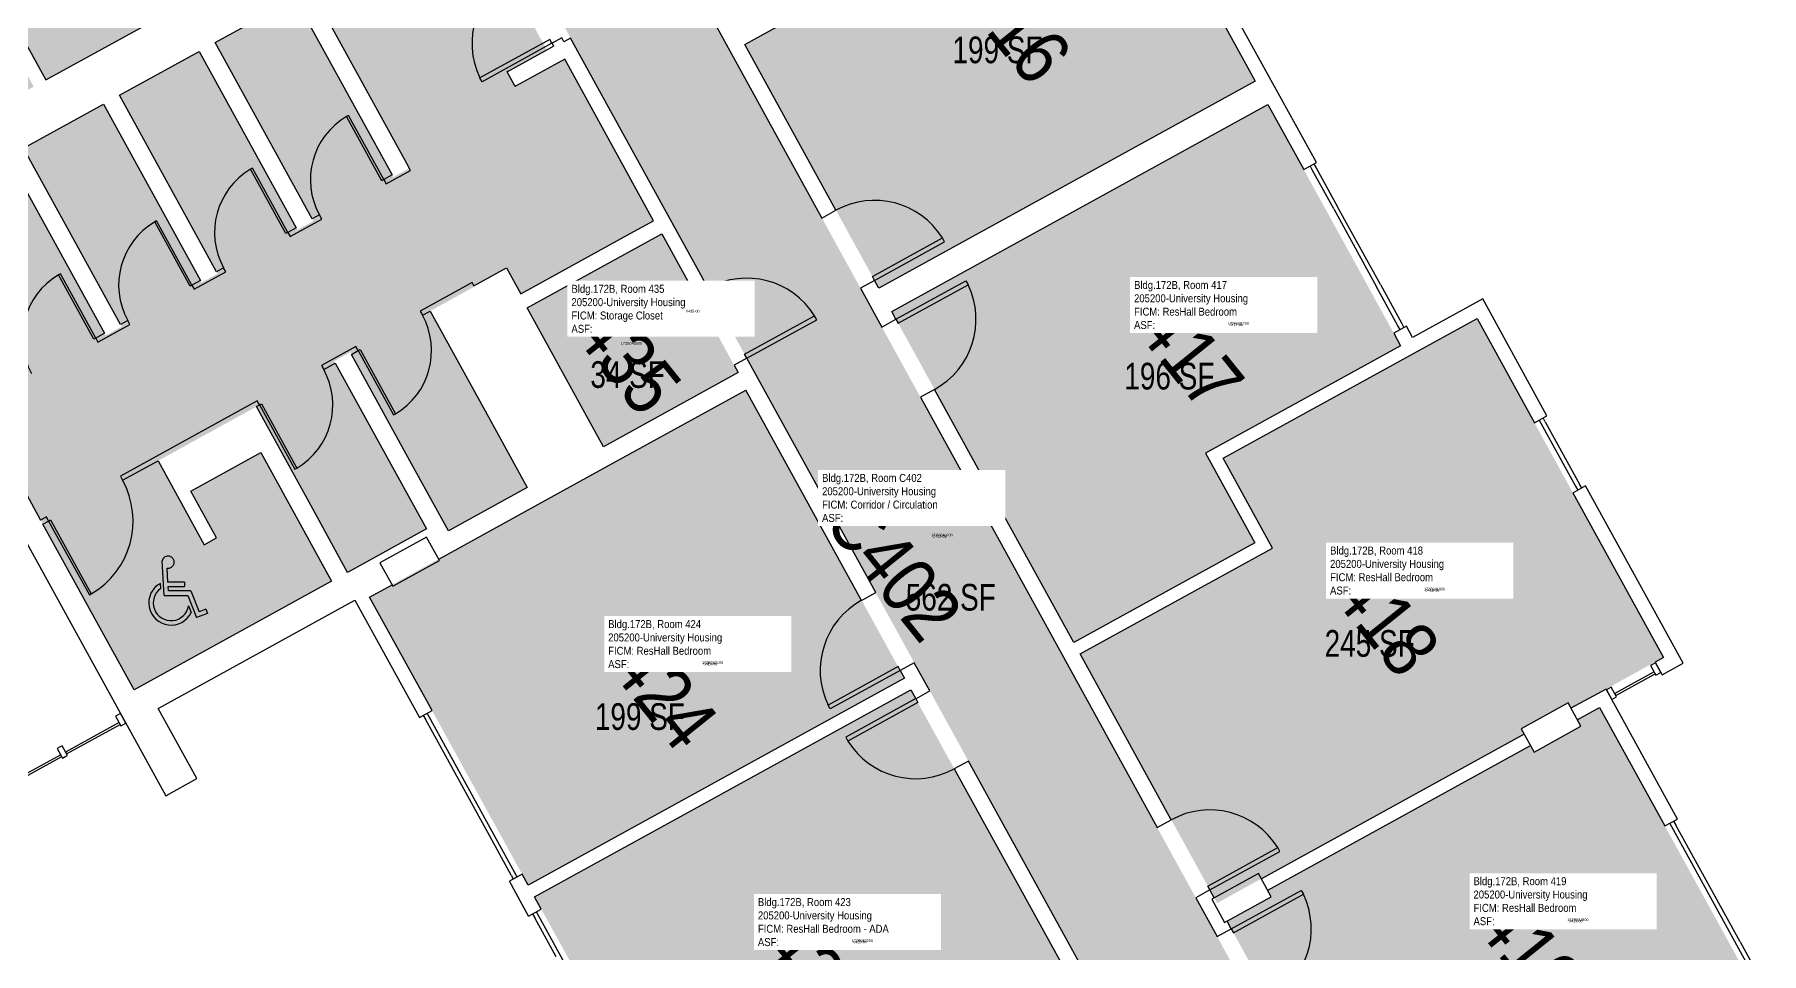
# Model space of a CAD drawing. Header units: inches. Extents: x 69233640 to 69235957, y 27660565 to 27663170.
# Drawn here: x 69235014 to 69235791, y 27661109 to 27661523 of the extents above; entities that cross this region are included whole.
import ezdxf
from ezdxf.enums import TextEntityAlignment as Align

# ---------------------------------------------------------------- set-up
doc = ezdxf.new("R2010")
doc.units = ezdxf.units.IN
doc.header["$LTSCALE"] = 100
doc.header["$MEASUREMENT"] = 0
doc.layers.get('0').update_dxf_attribs({"linetype": 'CONTINUOUS'})
for name, color, linetype in [('A-COLS', 5, 'CONTINUOUS'), ('A-DOOR', 2, 'CONTINUOUS'), ('A-GLAZ', 1, 'CONTINUOUS'), ('A-IDEN-ICON', 4, 'CONTINUOUS'), ('A-IDEN-RNUM', 7, 'CONTINUOUS'), ('A-IDEN-SNUM', 4, 'CONTINUOUS'), ('A-IDEN-VNUM', 4, 'CONTINUOUS'), ('A-WALL', 5, 'CONTINUOUS'), ('AREA-TEXT', 3, 'CONTINUOUS'), ('Rooms-Category-Color', 7, 'CONTINUOUS'), ('Rooms-College-Color', 7, 'CONTINUOUS'), ('Rooms-Department-Color', 7, 'CONTINUOUS'), ('Rooms-Division-Color', 7, 'CONTINUOUS'), ('Rooms-Information', 7, 'CONTINUOUS')]:
    doc.layers.add(name, color=color, linetype=linetype)
doc.styles.add('CP_AREA', font='arial.ttf', dxfattribs={"height": 15})
doc.styles.add('CP_ROOMSNUMBER', font='arial.ttf', dxfattribs={"height": 1})
doc.styles.add('CP_ROOMVNUMBER', font='arial.ttf', dxfattribs={"width": 0.85, "height": 0.075})

# ---------------------------------------------------------------- blocks, each defined once
blk = doc.blocks.new('08_Single-Flush - 08 Door_Single-Flush  3_-0_ x 7_-0_-3899613-LEVEL 4')
at = {"layer": 'A-DOOR'}
for p, q in [((16, 3.62), (16, 39.57)), ((18, 39.57), (16, 39.57)), ((18, 3.62), (18, 39.57)), ((18, 3.62), (16, 3.62))]:
    blk.add_line(p, q, dxfattribs=at)
at = {"layer": 'A-DOOR', "lineweight": 25}
blk.add_arc((18, 3.62), 36, 93.18474, 180, dxfattribs=at)
blk = doc.blocks.new('08_Single-Flush - 08 Door_Single-Flush  3_-0_ x 7_-0_-3899614-LEVEL 4')
at = {"layer": 'A-DOOR'}
for p, q in [((16, -3.62), (16, -39.57)), ((18, -3.62), (16, -3.62)), ((18, -3.62), (18, -39.57)), ((18, -39.57), (16, -39.57))]:
    blk.add_line(p, q, dxfattribs=at)
at = {"layer": 'A-DOOR', "lineweight": 25}
blk.add_arc((18, -3.62), 36, 180, 266.81526, dxfattribs=at)
blk = doc.blocks.new('08_Single-Flush - 08 Door_Single-Flush  3_-0_ x 7_-0_ - 45 MIN-2053442-LEVEL 4')
at = {"layer": 'A-DOOR'}
for p, q in [((16, 3.25), (16, 39.19)), ((18, 39.19), (16, 39.19)), ((18, 3.25), (18, 39.19)), ((18, 3.25), (16, 3.25))]:
    blk.add_line(p, q, dxfattribs=at)
at = {"layer": 'A-DOOR', "lineweight": 25}
blk.add_arc((18, 3.25), 36, 93.18474, 180, dxfattribs=at)
blk = doc.blocks.new('Panel Door2 - Panel Door_2_-9_ x 7_-8_-3133977-LEVEL 4')
at = {"layer": 'A-DOOR'}
for p, q in [((15.5, 1.06), (15.5, 34.05)), ((16.5, 34.05), (15.5, 34.05)), ((16.5, 1.06), (16.5, 34.05)), ((16.5, 1.06), (15.5, 1.06))]:
    blk.add_line(p, q, dxfattribs=at)
at = {"layer": 'A-DOOR', "lineweight": 25}
blk.add_arc((16.5, 1.06), 33, 91.7365, 180, dxfattribs=at)
blk = doc.blocks.new('Panel Door2 - Panel Door_3_-2_ x 7_-8_-3133940-LEVEL 4')
at = {"layer": 'A-DOOR'}
for p, q in [((18, 1.06), (18, 39.05)), ((19, 39.05), (18, 39.05)), ((19, 1.06), (19, 39.05)), ((19, 1.06), (18, 1.06))]:
    blk.add_line(p, q, dxfattribs=at)
at = {"layer": 'A-DOOR', "lineweight": 25}
blk.add_arc((19, 1.06), 38, 91.50796, 180, dxfattribs=at)
blk = doc.blocks.new('08_Single-Flush - 08 Door_Single-Flush  3_-0_ x 7_-0_-2482383-LEVEL 4')
at = {"layer": 'A-DOOR'}
for p, q in [((16, -2.5), (16, -38.44)), ((18, -2.5), (16, -2.5)), ((18, -2.5), (18, -38.44)), ((18, -38.44), (16, -38.44))]:
    blk.add_line(p, q, dxfattribs=at)
at = {"layer": 'A-DOOR', "lineweight": 25}
blk.add_arc((18, -2.5), 36, 180, 266.81526, dxfattribs=at)
blk = doc.blocks.new('CPHC')
for p, q in [((5.49, 8), (5.01, 15.77)), ((6.31, 11), (6.12, 14.1)), ((4.7, 9.57), (4.63, 10.7)), ((5.49, 8), (10.79, 8)), ((10, 11), (6.31, 11)), ((6.37, 10), (10, 10)), ((6.43, 9), (6.37, 10)), ((11.48, 9), (6.43, 9)), ((10, 11), (10, 10)), ((10.79, 8), (12.74, 2.99)), ((11.48, 9), (13.31, 4.28)), ((10.95, 5.66), (11.53, 4.17)), ((15.18, 3.93), (12.74, 2.99)), ((14.82, 4.87), (13.31, 4.28)), ((14.82, 4.87), (15.18, 3.93))]:
    blk.add_line(p, q)
for centre, radius, start, end in [((6.35, 15.46), 1.38, 260.2584, 166.6451), ((7, 6.3), 5, 118.3454, 334.8586), ((7, 6.3), 4, 125.1719, 350.8537)]:
    blk.add_arc(centre, radius, start, end)

msp = doc.modelspace()

# ---------------------------------------------------------------- hatches: boundary and pattern name
at = {"layer": 'Rooms-Category-Color', "true_color": 0xadadad}
for points in [[(69235030.51, 27661929.76), (69235084.02, 27661956.92), (69235734.08, 27660775.49), (69235681.49, 27660746.55)], [(69235049.44, 27661622.98), (69235083.99, 27661642), (69235086.77, 27661636.96), (69235065.19, 27661625.09), (69235111.56, 27661540.81), (69235113.85, 27661536.65), (69235135.42, 27661548.53), (69235182.61, 27661462.77), (69235175.38, 27661458.79), (69235148.56, 27661507.53), (69235131.21, 27661539.07), (69235111.37, 27661528.15), (69235110.35, 27661527.59), (69235095.29, 27661519.31), (69235112.64, 27661487.77), (69235139.46, 27661439.03), (69235132.23, 27661435.05), (69235105.41, 27661483.79), (69235088.06, 27661515.33), (69235052.14, 27661495.56), (69235069.49, 27661464.02), (69235096.31, 27661415.29), (69235089.08, 27661411.31), (69235062.26, 27661460.05), (69235044.91, 27661491.59), (69235008.99, 27661471.82), (69235026.34, 27661440.28), (69235053.16, 27661391.54), (69235045.93, 27661387.57), (69235019.12, 27661436.3), (69235001.76, 27661467.85), (69234965.84, 27661448.08), (69234983.2, 27661416.54), (69235009.5, 27661368.73), (69234987.89, 27661356.84), (69235017.21, 27661303.57), (69235017.21, 27661303.57), (69235058.75, 27661228.07), (69235115.2, 27661259.14), (69235147.61, 27661276.97), (69235115.8, 27661334.8), (69235084.25, 27661317.44), (69235095.82, 27661296.41), (69235090.35, 27661293.4), (69235069.57, 27661331.17), (69235113.81, 27661355.51), (69235137.49, 27661312.49), (69235137.49, 27661312.49), (69235154.84, 27661280.95), (69235190.32, 27661300.47), (69235172.97, 27661332.01), (69235148.79, 27661375.96), (69235156.01, 27661379.94), (69235181.89, 27661332.91), (69235182.86, 27661331.15), (69235182.86, 27661331.15), (69235200.21, 27661299.61), (69235235.69, 27661319.13), (69235218.34, 27661350.67), (69235217.37, 27661352.43), (69235217.38, 27661352.43), (69235192.01, 27661398.53), (69235211.94, 27661409.5), (69235211.7, 27661409.94), (69235226.32, 27661417.98), (69235232.77, 27661406.27), (69235292.52, 27661439.15), (69235252.52, 27661511.87), (69235230.2, 27661499.59), (69235226.58, 27661506.16), (69235244.47, 27661516), (69235211.2, 27661576.46), (69235210.77, 27661576.22), (69235207.39, 27661582.36), (69235189.94, 27661572.76), (69235186.93, 27661578.23), (69235208.59, 27661590.15), (69235159.73, 27661678.96), (69235138.11, 27661667.06), (69235135.1, 27661672.54), (69235157.1, 27661684.65), (69235129.32, 27661735.13), (69235107.49, 27661723.12), (69235104.72, 27661728.16), (69235104.5, 27661728.04), (69235104.48, 27661728.59), (69235125.92, 27661740.39), (69235081.69, 27661820.78), (69235060.03, 27661808.86), (69235057.2, 27661813.87), (69235057.26, 27661813.9), (69235079.96, 27661826.39), (69235030.58, 27661916.13), (69234955.74, 27661874.95), (69235007.89, 27661780.18), (69234986.37, 27661768.34), (69235029.58, 27661689.81), (69235051.15, 27661701.68), (69235054.17, 27661696.21), (69235019.64, 27661677.21), (69235018.37, 27661679.51), (69234975.89, 27661756.72), (69234944.35, 27661739.36), (69234988.61, 27661658.92), (69234983.13, 27661655.91), (69234938.87, 27661736.35), (69234901.64, 27661715.86), (69234945.9, 27661635.42), (69234940.42, 27661632.41), (69234896.16, 27661712.85), (69234858.92, 27661692.36), (69234903.19, 27661611.92), (69234897.71, 27661608.91), (69234853.45, 27661689.35), (69234816.21, 27661668.86), (69234860.47, 27661588.42), (69234860.47, 27661588.42), (69234889.28, 27661536.07), (69234889.28, 27661536.07), (69234933.63, 27661455.46), (69234970.87, 27661475.95), (69234926.51, 27661556.56), (69234931.99, 27661559.57), (69234976.34, 27661478.96), (69235013.58, 27661499.45), (69234969.23, 27661580.06), (69234974.7, 27661583.07), (69235019.05, 27661502.47), (69235093.28, 27661543.31), (69235050.71, 27661620.68)]]:
    msp.add_hatch(color=253, dxfattribs=at).paths.add_polyline_path(points)
at = {"layer": 'Rooms-Category-Color', "true_color": 0x728ef3}
for points in [[(69235393.88, 27661408.81), (69235553.34, 27661496.55), (69235563.19, 27661501.97), (69235480.32, 27661652.57), (69235397.64, 27661607.08), (69235420.17, 27661566.13), (69235333.55, 27661518.46)], [(69235559.12, 27661486.04), (69235399.67, 27661398.3), (69235481.61, 27661249.38), (69235563.08, 27661294.21), (69235540.86, 27661334.6), (69235628.69, 27661382.92), (69235568.97, 27661491.46)], [(69235330.62, 27661370.79), (69235296.27, 27661433.22), (69235235.7, 27661399.9), (69235270.05, 27661337.47)], [(69235705.33, 27661219.79), (69235718.16, 27661226.85), (69235721.15, 27661228.49), (69235746.95, 27661242.69), (69235663.07, 27661395.13), (69235634.37, 27661379.34), (69235634.37, 27661379.34), (69235631.47, 27661377.75), (69235548.84, 27661332.28), (69235571.06, 27661291.9), (69235484.44, 27661244.23), (69235546.1, 27661132.17), (69235566.03, 27661143.14), (69235684.3, 27661208.22), (69235682.98, 27661210.62), (69235704.01, 27661222.19)], [(69235236.09, 27661140.15), (69235405.41, 27661233.32), (69235334.06, 27661362.99), (69235274.21, 27661330.05), (69235274.15, 27661330.02), (69235271.85, 27661328.76), (69235242.72, 27661312.73), (69235240.42, 27661311.46), (69235164.75, 27661269.82)], [(69235408.24, 27661228.17), (69235238.93, 27661135.01), (69235311.53, 27661003.05), (69235321.61, 27661008.6), (69235320.26, 27661011.05), (69235341.29, 27661022.62), (69235342.64, 27661020.17), (69235480.85, 27661096.21)], [(69235718.24, 27661220.18), (69235708.16, 27661214.64), (69235709.79, 27661211.68), (69235688.77, 27661200.11), (69235687.14, 27661203.07), (69235568.86, 27661137.99), (69235570.49, 27661135.03), (69235550.56, 27661124.06), (69235621.54, 27660995.05), (69235790.85, 27661088.21), (69235718.57, 27661219.58)]]:
    msp.add_hatch(color=171, dxfattribs=at).paths.add_polyline_path(points)
at = {"layer": 'Rooms-College-Color', "true_color": 0xadadad}
for points in [[(69235030.51, 27661929.76), (69235084.02, 27661956.92), (69235734.08, 27660775.49), (69235681.49, 27660746.55)], [(69235049.44, 27661622.98), (69235083.99, 27661642), (69235086.77, 27661636.96), (69235065.19, 27661625.09), (69235111.56, 27661540.81), (69235113.85, 27661536.65), (69235135.42, 27661548.53), (69235182.61, 27661462.77), (69235175.38, 27661458.79), (69235148.56, 27661507.53), (69235131.21, 27661539.07), (69235111.37, 27661528.15), (69235110.35, 27661527.59), (69235095.29, 27661519.31), (69235112.64, 27661487.77), (69235139.46, 27661439.03), (69235132.23, 27661435.05), (69235105.41, 27661483.79), (69235088.06, 27661515.33), (69235052.14, 27661495.56), (69235069.49, 27661464.02), (69235096.31, 27661415.29), (69235089.08, 27661411.31), (69235062.26, 27661460.05), (69235044.91, 27661491.59), (69235008.99, 27661471.82), (69235026.34, 27661440.28), (69235053.16, 27661391.54), (69235045.93, 27661387.57), (69235019.12, 27661436.3), (69235001.76, 27661467.85), (69234965.84, 27661448.08), (69234983.2, 27661416.54), (69235009.5, 27661368.73), (69234987.89, 27661356.84), (69235017.21, 27661303.57), (69235017.21, 27661303.57), (69235058.75, 27661228.07), (69235115.2, 27661259.14), (69235147.61, 27661276.97), (69235115.8, 27661334.8), (69235084.25, 27661317.44), (69235095.82, 27661296.41), (69235090.35, 27661293.4), (69235069.57, 27661331.17), (69235113.81, 27661355.51), (69235137.49, 27661312.49), (69235137.49, 27661312.49), (69235154.84, 27661280.95), (69235190.32, 27661300.47), (69235172.97, 27661332.01), (69235148.79, 27661375.96), (69235156.01, 27661379.94), (69235181.89, 27661332.91), (69235182.86, 27661331.15), (69235182.86, 27661331.15), (69235200.21, 27661299.61), (69235235.69, 27661319.13), (69235218.34, 27661350.67), (69235217.37, 27661352.43), (69235217.38, 27661352.43), (69235192.01, 27661398.53), (69235211.94, 27661409.5), (69235211.7, 27661409.94), (69235226.32, 27661417.98), (69235232.77, 27661406.27), (69235292.52, 27661439.15), (69235252.52, 27661511.87), (69235230.2, 27661499.59), (69235226.58, 27661506.16), (69235244.47, 27661516), (69235211.2, 27661576.46), (69235210.77, 27661576.22), (69235207.39, 27661582.36), (69235189.94, 27661572.76), (69235186.93, 27661578.23), (69235208.59, 27661590.15), (69235159.73, 27661678.96), (69235138.11, 27661667.06), (69235135.1, 27661672.54), (69235157.1, 27661684.65), (69235129.32, 27661735.13), (69235107.49, 27661723.12), (69235104.72, 27661728.16), (69235104.5, 27661728.04), (69235104.48, 27661728.59), (69235125.92, 27661740.39), (69235081.69, 27661820.78), (69235060.03, 27661808.86), (69235057.2, 27661813.87), (69235057.26, 27661813.9), (69235079.96, 27661826.39), (69235030.58, 27661916.13), (69234955.74, 27661874.95), (69235007.89, 27661780.18), (69234986.37, 27661768.34), (69235029.58, 27661689.81), (69235051.15, 27661701.68), (69235054.17, 27661696.21), (69235019.64, 27661677.21), (69235018.37, 27661679.51), (69234975.89, 27661756.72), (69234944.35, 27661739.36), (69234988.61, 27661658.92), (69234983.13, 27661655.91), (69234938.87, 27661736.35), (69234901.64, 27661715.86), (69234945.9, 27661635.42), (69234940.42, 27661632.41), (69234896.16, 27661712.85), (69234858.92, 27661692.36), (69234903.19, 27661611.92), (69234897.71, 27661608.91), (69234853.45, 27661689.35), (69234816.21, 27661668.86), (69234860.47, 27661588.42), (69234860.47, 27661588.42), (69234889.28, 27661536.07), (69234889.28, 27661536.07), (69234933.63, 27661455.46), (69234970.87, 27661475.95), (69234926.51, 27661556.56), (69234931.99, 27661559.57), (69234976.34, 27661478.96), (69235013.58, 27661499.45), (69234969.23, 27661580.06), (69234974.7, 27661583.07), (69235019.05, 27661502.47), (69235093.28, 27661543.31), (69235050.71, 27661620.68)], [(69235393.88, 27661408.81), (69235553.34, 27661496.55), (69235563.19, 27661501.97), (69235480.32, 27661652.57), (69235397.64, 27661607.08), (69235420.17, 27661566.13), (69235333.55, 27661518.46)], [(69235559.12, 27661486.04), (69235399.67, 27661398.3), (69235481.61, 27661249.38), (69235563.08, 27661294.21), (69235540.86, 27661334.6), (69235628.69, 27661382.92), (69235568.97, 27661491.46)], [(69235330.62, 27661370.79), (69235296.27, 27661433.22), (69235235.7, 27661399.9), (69235270.05, 27661337.47)], [(69235705.33, 27661219.79), (69235718.16, 27661226.85), (69235721.15, 27661228.49), (69235746.95, 27661242.69), (69235663.07, 27661395.13), (69235634.37, 27661379.34), (69235634.37, 27661379.34), (69235631.47, 27661377.75), (69235548.84, 27661332.28), (69235571.06, 27661291.9), (69235484.44, 27661244.23), (69235546.1, 27661132.17), (69235566.03, 27661143.14), (69235684.3, 27661208.22), (69235682.98, 27661210.62), (69235704.01, 27661222.19)], [(69235236.09, 27661140.15), (69235405.41, 27661233.32), (69235334.06, 27661362.99), (69235274.21, 27661330.05), (69235274.15, 27661330.02), (69235271.85, 27661328.76), (69235242.72, 27661312.73), (69235240.42, 27661311.46), (69235164.75, 27661269.82)], [(69235408.24, 27661228.17), (69235238.93, 27661135.01), (69235311.53, 27661003.05), (69235321.61, 27661008.6), (69235320.26, 27661011.05), (69235341.29, 27661022.62), (69235342.64, 27661020.17), (69235480.85, 27661096.21)], [(69235718.24, 27661220.18), (69235708.16, 27661214.64), (69235709.79, 27661211.68), (69235688.77, 27661200.11), (69235687.14, 27661203.07), (69235568.86, 27661137.99), (69235570.49, 27661135.03), (69235550.56, 27661124.06), (69235621.54, 27660995.05), (69235790.85, 27661088.21), (69235718.57, 27661219.58)]]:
    msp.add_hatch(color=253, dxfattribs=at).paths.add_polyline_path(points)
at = {"layer": 'Rooms-Department-Color', "true_color": 0xacacac}
for points in [[(69235030.51, 27661929.76), (69235084.02, 27661956.92), (69235734.08, 27660775.49), (69235681.49, 27660746.55)], [(69235049.44, 27661622.98), (69235083.99, 27661642), (69235086.77, 27661636.96), (69235065.19, 27661625.09), (69235111.56, 27661540.81), (69235113.85, 27661536.65), (69235135.42, 27661548.53), (69235182.61, 27661462.77), (69235175.38, 27661458.79), (69235148.56, 27661507.53), (69235131.21, 27661539.07), (69235111.37, 27661528.15), (69235110.35, 27661527.59), (69235095.29, 27661519.31), (69235112.64, 27661487.77), (69235139.46, 27661439.03), (69235132.23, 27661435.05), (69235105.41, 27661483.79), (69235088.06, 27661515.33), (69235052.14, 27661495.56), (69235069.49, 27661464.02), (69235096.31, 27661415.29), (69235089.08, 27661411.31), (69235062.26, 27661460.05), (69235044.91, 27661491.59), (69235008.99, 27661471.82), (69235026.34, 27661440.28), (69235053.16, 27661391.54), (69235045.93, 27661387.57), (69235019.12, 27661436.3), (69235001.76, 27661467.85), (69234965.84, 27661448.08), (69234983.2, 27661416.54), (69235009.5, 27661368.73), (69234987.89, 27661356.84), (69235017.21, 27661303.57), (69235017.21, 27661303.57), (69235058.75, 27661228.07), (69235115.2, 27661259.14), (69235147.61, 27661276.97), (69235115.8, 27661334.8), (69235084.25, 27661317.44), (69235095.82, 27661296.41), (69235090.35, 27661293.4), (69235069.57, 27661331.17), (69235113.81, 27661355.51), (69235137.49, 27661312.49), (69235137.49, 27661312.49), (69235154.84, 27661280.95), (69235190.32, 27661300.47), (69235172.97, 27661332.01), (69235148.79, 27661375.96), (69235156.01, 27661379.94), (69235181.89, 27661332.91), (69235182.86, 27661331.15), (69235182.86, 27661331.15), (69235200.21, 27661299.61), (69235235.69, 27661319.13), (69235218.34, 27661350.67), (69235217.37, 27661352.43), (69235217.38, 27661352.43), (69235192.01, 27661398.53), (69235211.94, 27661409.5), (69235211.7, 27661409.94), (69235226.32, 27661417.98), (69235232.77, 27661406.27), (69235292.52, 27661439.15), (69235252.52, 27661511.87), (69235230.2, 27661499.59), (69235226.58, 27661506.16), (69235244.47, 27661516), (69235211.2, 27661576.46), (69235210.77, 27661576.22), (69235207.39, 27661582.36), (69235189.94, 27661572.76), (69235186.93, 27661578.23), (69235208.59, 27661590.15), (69235159.73, 27661678.96), (69235138.11, 27661667.06), (69235135.1, 27661672.54), (69235157.1, 27661684.65), (69235129.32, 27661735.13), (69235107.49, 27661723.12), (69235104.72, 27661728.16), (69235104.5, 27661728.04), (69235104.48, 27661728.59), (69235125.92, 27661740.39), (69235081.69, 27661820.78), (69235060.03, 27661808.86), (69235057.2, 27661813.87), (69235057.26, 27661813.9), (69235079.96, 27661826.39), (69235030.58, 27661916.13), (69234955.74, 27661874.95), (69235007.89, 27661780.18), (69234986.37, 27661768.34), (69235029.58, 27661689.81), (69235051.15, 27661701.68), (69235054.17, 27661696.21), (69235019.64, 27661677.21), (69235018.37, 27661679.51), (69234975.89, 27661756.72), (69234944.35, 27661739.36), (69234988.61, 27661658.92), (69234983.13, 27661655.91), (69234938.87, 27661736.35), (69234901.64, 27661715.86), (69234945.9, 27661635.42), (69234940.42, 27661632.41), (69234896.16, 27661712.85), (69234858.92, 27661692.36), (69234903.19, 27661611.92), (69234897.71, 27661608.91), (69234853.45, 27661689.35), (69234816.21, 27661668.86), (69234860.47, 27661588.42), (69234860.47, 27661588.42), (69234889.28, 27661536.07), (69234889.28, 27661536.07), (69234933.63, 27661455.46), (69234970.87, 27661475.95), (69234926.51, 27661556.56), (69234931.99, 27661559.57), (69234976.34, 27661478.96), (69235013.58, 27661499.45), (69234969.23, 27661580.06), (69234974.7, 27661583.07), (69235019.05, 27661502.47), (69235093.28, 27661543.31), (69235050.71, 27661620.68)]]:
    msp.add_hatch(color=253, dxfattribs=at).paths.add_polyline_path(points)
at = {"layer": 'Rooms-Department-Color', "true_color": 0x604aed}
for points in [[(69235393.88, 27661408.81), (69235553.34, 27661496.55), (69235563.19, 27661501.97), (69235480.32, 27661652.57), (69235397.64, 27661607.08), (69235420.17, 27661566.13), (69235333.55, 27661518.46)], [(69235559.12, 27661486.04), (69235399.67, 27661398.3), (69235481.61, 27661249.38), (69235563.08, 27661294.21), (69235540.86, 27661334.6), (69235628.69, 27661382.92), (69235568.97, 27661491.46)], [(69235330.62, 27661370.79), (69235296.27, 27661433.22), (69235235.7, 27661399.9), (69235270.05, 27661337.47)], [(69235705.33, 27661219.79), (69235718.16, 27661226.85), (69235721.15, 27661228.49), (69235746.95, 27661242.69), (69235663.07, 27661395.13), (69235634.37, 27661379.34), (69235634.37, 27661379.34), (69235631.47, 27661377.75), (69235548.84, 27661332.28), (69235571.06, 27661291.9), (69235484.44, 27661244.23), (69235546.1, 27661132.17), (69235566.03, 27661143.14), (69235684.3, 27661208.22), (69235682.98, 27661210.62), (69235704.01, 27661222.19)], [(69235236.09, 27661140.15), (69235405.41, 27661233.32), (69235334.06, 27661362.99), (69235274.21, 27661330.05), (69235274.15, 27661330.02), (69235271.85, 27661328.76), (69235242.72, 27661312.73), (69235240.42, 27661311.46), (69235164.75, 27661269.82)], [(69235408.24, 27661228.17), (69235238.93, 27661135.01), (69235311.53, 27661003.05), (69235321.61, 27661008.6), (69235320.26, 27661011.05), (69235341.29, 27661022.62), (69235342.64, 27661020.17), (69235480.85, 27661096.21)], [(69235718.24, 27661220.18), (69235708.16, 27661214.64), (69235709.79, 27661211.68), (69235688.77, 27661200.11), (69235687.14, 27661203.07), (69235568.86, 27661137.99), (69235570.49, 27661135.03), (69235550.56, 27661124.06), (69235621.54, 27660995.05), (69235790.85, 27661088.21), (69235718.57, 27661219.58)]]:
    msp.add_hatch(color=173, dxfattribs=at).paths.add_polyline_path(points)
at = {"layer": 'Rooms-Division-Color', "true_color": 0xadadad}
for points in [[(69235030.51, 27661929.76), (69235084.02, 27661956.92), (69235734.08, 27660775.49), (69235681.49, 27660746.55)], [(69235049.44, 27661622.98), (69235083.99, 27661642), (69235086.77, 27661636.96), (69235065.19, 27661625.09), (69235111.56, 27661540.81), (69235113.85, 27661536.65), (69235135.42, 27661548.53), (69235182.61, 27661462.77), (69235175.38, 27661458.79), (69235148.56, 27661507.53), (69235131.21, 27661539.07), (69235111.37, 27661528.15), (69235110.35, 27661527.59), (69235095.29, 27661519.31), (69235112.64, 27661487.77), (69235139.46, 27661439.03), (69235132.23, 27661435.05), (69235105.41, 27661483.79), (69235088.06, 27661515.33), (69235052.14, 27661495.56), (69235069.49, 27661464.02), (69235096.31, 27661415.29), (69235089.08, 27661411.31), (69235062.26, 27661460.05), (69235044.91, 27661491.59), (69235008.99, 27661471.82), (69235026.34, 27661440.28), (69235053.16, 27661391.54), (69235045.93, 27661387.57), (69235019.12, 27661436.3), (69235001.76, 27661467.85), (69234965.84, 27661448.08), (69234983.2, 27661416.54), (69235009.5, 27661368.73), (69234987.89, 27661356.84), (69235017.21, 27661303.57), (69235017.21, 27661303.57), (69235058.75, 27661228.07), (69235115.2, 27661259.14), (69235147.61, 27661276.97), (69235115.8, 27661334.8), (69235084.25, 27661317.44), (69235095.82, 27661296.41), (69235090.35, 27661293.4), (69235069.57, 27661331.17), (69235113.81, 27661355.51), (69235137.49, 27661312.49), (69235137.49, 27661312.49), (69235154.84, 27661280.95), (69235190.32, 27661300.47), (69235172.97, 27661332.01), (69235148.79, 27661375.96), (69235156.01, 27661379.94), (69235181.89, 27661332.91), (69235182.86, 27661331.15), (69235182.86, 27661331.15), (69235200.21, 27661299.61), (69235235.69, 27661319.13), (69235218.34, 27661350.67), (69235217.37, 27661352.43), (69235217.38, 27661352.43), (69235192.01, 27661398.53), (69235211.94, 27661409.5), (69235211.7, 27661409.94), (69235226.32, 27661417.98), (69235232.77, 27661406.27), (69235292.52, 27661439.15), (69235252.52, 27661511.87), (69235230.2, 27661499.59), (69235226.58, 27661506.16), (69235244.47, 27661516), (69235211.2, 27661576.46), (69235210.77, 27661576.22), (69235207.39, 27661582.36), (69235189.94, 27661572.76), (69235186.93, 27661578.23), (69235208.59, 27661590.15), (69235159.73, 27661678.96), (69235138.11, 27661667.06), (69235135.1, 27661672.54), (69235157.1, 27661684.65), (69235129.32, 27661735.13), (69235107.49, 27661723.12), (69235104.72, 27661728.16), (69235104.5, 27661728.04), (69235104.48, 27661728.59), (69235125.92, 27661740.39), (69235081.69, 27661820.78), (69235060.03, 27661808.86), (69235057.2, 27661813.87), (69235057.26, 27661813.9), (69235079.96, 27661826.39), (69235030.58, 27661916.13), (69234955.74, 27661874.95), (69235007.89, 27661780.18), (69234986.37, 27661768.34), (69235029.58, 27661689.81), (69235051.15, 27661701.68), (69235054.17, 27661696.21), (69235019.64, 27661677.21), (69235018.37, 27661679.51), (69234975.89, 27661756.72), (69234944.35, 27661739.36), (69234988.61, 27661658.92), (69234983.13, 27661655.91), (69234938.87, 27661736.35), (69234901.64, 27661715.86), (69234945.9, 27661635.42), (69234940.42, 27661632.41), (69234896.16, 27661712.85), (69234858.92, 27661692.36), (69234903.19, 27661611.92), (69234897.71, 27661608.91), (69234853.45, 27661689.35), (69234816.21, 27661668.86), (69234860.47, 27661588.42), (69234860.47, 27661588.42), (69234889.28, 27661536.07), (69234889.28, 27661536.07), (69234933.63, 27661455.46), (69234970.87, 27661475.95), (69234926.51, 27661556.56), (69234931.99, 27661559.57), (69234976.34, 27661478.96), (69235013.58, 27661499.45), (69234969.23, 27661580.06), (69234974.7, 27661583.07), (69235019.05, 27661502.47), (69235093.28, 27661543.31), (69235050.71, 27661620.68)]]:
    msp.add_hatch(color=253, dxfattribs=at).paths.add_polyline_path(points)
at = {"layer": 'Rooms-Division-Color', "true_color": 0x604aed}
for points in [[(69235393.88, 27661408.81), (69235553.34, 27661496.55), (69235563.19, 27661501.97), (69235480.32, 27661652.57), (69235397.64, 27661607.08), (69235420.17, 27661566.13), (69235333.55, 27661518.46)], [(69235559.12, 27661486.04), (69235399.67, 27661398.3), (69235481.61, 27661249.38), (69235563.08, 27661294.21), (69235540.86, 27661334.6), (69235628.69, 27661382.92), (69235568.97, 27661491.46)], [(69235330.62, 27661370.79), (69235296.27, 27661433.22), (69235235.7, 27661399.9), (69235270.05, 27661337.47)], [(69235705.33, 27661219.79), (69235718.16, 27661226.85), (69235721.15, 27661228.49), (69235746.95, 27661242.69), (69235663.07, 27661395.13), (69235634.37, 27661379.34), (69235634.37, 27661379.34), (69235631.47, 27661377.75), (69235548.84, 27661332.28), (69235571.06, 27661291.9), (69235484.44, 27661244.23), (69235546.1, 27661132.17), (69235566.03, 27661143.14), (69235684.3, 27661208.22), (69235682.98, 27661210.62), (69235704.01, 27661222.19)], [(69235236.09, 27661140.15), (69235405.41, 27661233.32), (69235334.06, 27661362.99), (69235274.21, 27661330.05), (69235274.15, 27661330.02), (69235271.85, 27661328.76), (69235242.72, 27661312.73), (69235240.42, 27661311.46), (69235164.75, 27661269.82)], [(69235408.24, 27661228.17), (69235238.93, 27661135.01), (69235311.53, 27661003.05), (69235321.61, 27661008.6), (69235320.26, 27661011.05), (69235341.29, 27661022.62), (69235342.64, 27661020.17), (69235480.85, 27661096.21)], [(69235718.24, 27661220.18), (69235708.16, 27661214.64), (69235709.79, 27661211.68), (69235688.77, 27661200.11), (69235687.14, 27661203.07), (69235568.86, 27661137.99), (69235570.49, 27661135.03), (69235550.56, 27661124.06), (69235621.54, 27660995.05), (69235790.85, 27661088.21), (69235718.57, 27661219.58)]]:
    msp.add_hatch(color=173, dxfattribs=at).paths.add_polyline_path(points)

# ---------------------------------------------------------------- linework, layer by layer
at = {"layer": 'A-COLS', "lineweight": -3}
for p, q in [((69235190.4, 27661296.85), (69235169.37, 27661285.28)), ((69235196.18, 27661286.34), (69235190.4, 27661296.85)), ((69235169.37, 27661285.28), (69235175.16, 27661274.77)), ((69235175.16, 27661274.77), (69235196.18, 27661286.34)), ((69235704.01, 27661222.19), (69235682.98, 27661210.62)), ((69235709.79, 27661211.68), (69235704.01, 27661222.19)), ((69235682.98, 27661210.62), (69235688.77, 27661200.11)), ((69235688.77, 27661200.11), (69235709.79, 27661211.68)), ((69235564.7, 27661145.54), (69235543.68, 27661133.97)), ((69235570.49, 27661135.03), (69235564.7, 27661145.54)), ((69235543.68, 27661133.97), (69235549.46, 27661123.46)), ((69235549.46, 27661123.46), (69235570.49, 27661135.03))]:
    msp.add_line(p, q, dxfattribs=at)
at = {"layer": 'A-GLAZ', "lineweight": -3}
for p, q in [((69235588.91, 27661462.01), (69235587.95, 27661463.77)), ((69235589.7, 27661464.73), (69235590.67, 27661462.98)), ((69235598.56, 27661444.49), (69235588.91, 27661462.01)), ((69235590.67, 27661462.98), (69235600.31, 27661445.46)), ((69235598.56, 27661444.49), (69235617.84, 27661409.45)), ((69235619.59, 27661410.41), (69235600.31, 27661445.46)), ((69235627.48, 27661391.92), (69235617.84, 27661409.45)), ((69235619.59, 27661410.41), (69235629.23, 27661392.89)), ((69235628.44, 27661390.17), (69235627.48, 27661391.92)), ((69235629.23, 27661392.89), (69235630.2, 27661391.14)), ((69235691.05, 27661349.47), (69235707.44, 27661319.67)), ((69235693.76, 27661348.68), (69235692.8, 27661350.44)), ((69235693.76, 27661348.68), (69235709.2, 27661320.64)), ((69235707.44, 27661319.67), (69235708.41, 27661317.92)), ((69235710.16, 27661318.89), (69235709.2, 27661320.64)), ((69235743.35, 27661240.28), (69235741.16, 27661239.07)), ((69235741.16, 27661239.07), (69235743.57, 27661234.69)), ((69235745.76, 27661235.89), (69235743.35, 27661240.28)), ((69235742.73, 27661236.22), (69235725.04, 27661226.49)), ((69235725.52, 27661225.61), (69235743.21, 27661235.35)), ((69235743.21, 27661235.35), (69235742.73, 27661236.22)), ((69235743.57, 27661234.69), (69235745.76, 27661235.89)), ((69235725.04, 27661226.49), (69235725.52, 27661225.61)), ((69235052.62, 27661217.43), (69235050.43, 27661216.22)), ((69235050.43, 27661216.22), (69235052.84, 27661211.84)), ((69235055.03, 27661213.05), (69235052.62, 27661217.43)), ((69235188.88, 27661216.62), (69235189.85, 27661214.87)), ((69235218.77, 27661162.3), (69235189.85, 27661214.87)), ((69235230.88, 27661144.44), (69235190.63, 27661217.59)), ((69235052, 27661213.38), (69235027.9, 27661200.12)), ((69235028.38, 27661199.24), (69235052.48, 27661212.5)), ((69235052.48, 27661212.5), (69235052, 27661213.38)), ((69235052.84, 27661211.84), (69235055.03, 27661213.05)), ((69235027.9, 27661200.12), (69235028.38, 27661199.24)), ((69235025.71, 27661198.91), (69234975.33, 27661171.19)), ((69234975.82, 27661170.32), (69235026.19, 27661198.04)), ((69235026.19, 27661198.04), (69235025.71, 27661198.91)), ((69235790.02, 27661094.91), (69235749.77, 27661168.05)), ((69235751.53, 27661169.01), (69235752.49, 27661167.26)), ((69235228.41, 27661144.78), (69235218.77, 27661162.3)), ((69235781.42, 27661114.69), (69235752.49, 27661167.26)), ((69235228.41, 27661144.78), (69235229.38, 27661143.03)), ((69235231.13, 27661143.99), (69235230.88, 27661144.44)), ((69235238.05, 27661127.26), (69235239.02, 27661125.51)), ((69235248.66, 27661107.98), (69235239.02, 27661125.51)), ((69235240.06, 27661127.77), (69235239.81, 27661128.22)), ((69235280.3, 27661054.63), (69235239.93, 27661127.99)), ((69235781.42, 27661114.69), (69235791.06, 27661097.17))]:
    msp.add_line(p, q, dxfattribs=at)
at = {"layer": 'A-GLAZ', "lineweight": -3, "extrusion": (0, 0, -1)}
for p, q in [((69235723.47, 27661229.34), (69235721.28, 27661228.13)), ((69235721.28, 27661228.13), (69235723.69, 27661223.75)), ((69235725.88, 27661224.96), (69235723.47, 27661229.34)), ((69235723.69, 27661223.75), (69235725.88, 27661224.96)), ((69235025.13, 27661202.3), (69235024.14, 27661201.76)), ((69235024.14, 27661201.76), (69235026.55, 27661197.38)), ((69235026.33, 27661202.97), (69235025.13, 27661202.3)), ((69235028.75, 27661198.59), (69235026.33, 27661202.97)), ((69235026.55, 27661197.38), (69235027.21, 27661197.74)), ((69235027.21, 27661197.74), (69235028.09, 27661198.22)), ((69235028.09, 27661198.22), (69235028.75, 27661198.59))]:
    msp.add_line(p, q, dxfattribs=at)
at = {"layer": 'A-WALL', "lineweight": -3}
for p, q in [((69234800.31, 27661675.98), (69235052.44, 27661217.76)), ((69235261.71, 27661633.98), (69235368.25, 27661440.36)), ((69234975.21, 27661582.14), (69235019.05, 27661502.47)), ((69235523.98, 27661573.24), (69235563.19, 27661501.97)), ((69235590.77, 27661465.32), (69235529.67, 27661576.37)), ((69235333.55, 27661518.46), (69235420.17, 27661566.13)), ((69235019.05, 27661502.47), (69235093.28, 27661543.31)), ((69235135.42, 27661548.53), (69235182.1, 27661463.7)), ((69235095.29, 27661519.31), (69235131.21, 27661539.07)), ((69235131.21, 27661539.07), (69235174.87, 27661459.72)), ((69235138.95, 27661439.96), (69235095.29, 27661519.31)), ((69235226.58, 27661506.16), (69235247.53, 27661517.69)), ((69235251.19, 27661521.42), (69235246.81, 27661519.01)), ((69235246.81, 27661519.01), (69235247.53, 27661517.69)), ((69235252.16, 27661519.66), (69235251.19, 27661521.42)), ((69235255.2, 27661521.34), (69235252.16, 27661519.66)), ((69235317.11, 27661408.83), (69235255.2, 27661521.34)), ((69235374.6, 27661443.86), (69235333.55, 27661518.46)), ((69235052.14, 27661495.56), (69235088.06, 27661515.33)), ((69235088.06, 27661515.33), (69235131.72, 27661435.98)), ((69235252.52, 27661511.87), (69235230.63, 27661499.83)), ((69235292.52, 27661439.15), (69235252.52, 27661511.87)), ((69235227.02, 27661506.41), (69235226.58, 27661506.16)), ((69235230.2, 27661499.59), (69235226.58, 27661506.16)), ((69235095.8, 27661416.22), (69235052.14, 27661495.56)), ((69235230.63, 27661499.83), (69235230.2, 27661499.59)), ((69235563.19, 27661501.97), (69235393.88, 27661408.81)), ((69235008.99, 27661471.82), (69235044.91, 27661491.59)), ((69235044.91, 27661491.59), (69235088.57, 27661412.24)), ((69235399.67, 27661398.3), (69235568.97, 27661491.46)), ((69235568.97, 27661491.46), (69235585.08, 27661462.19)), ((69235052.65, 27661392.47), (69235008.99, 27661471.82)), ((69235001.76, 27661467.85), (69235045.42, 27661388.5)), ((69235183.06, 27661461.81), (69235182.04, 27661463.67)), ((69235585.08, 27661462.19), (69235590.77, 27661465.32)), ((69235174.87, 27661459.72), (69235171.09, 27661457.65)), ((69235171.09, 27661457.65), (69235172.12, 27661455.78)), ((69235172.12, 27661455.78), (69235183.06, 27661461.81)), ((69235142.18, 27661441.74), (69235138.95, 27661439.96)), ((69235143.2, 27661439.88), (69235142.18, 27661441.74)), ((69235368.25, 27661440.36), (69235374.6, 27661443.86)), ((69235131.72, 27661435.98), (69235127.94, 27661433.9)), ((69235127.94, 27661433.9), (69235128.97, 27661432.04)), ((69235128.97, 27661432.04), (69235143.2, 27661439.88)), ((69235232.77, 27661406.27), (69235281.98, 27661433.35)), ((69235235.7, 27661399.9), (69235296.27, 27661433.22)), ((69235281.98, 27661433.35), (69235292.52, 27661439.15)), ((69235296.27, 27661433.22), (69235311.41, 27661405.69)), ((69235099.03, 27661418), (69235095.8, 27661416.22)), ((69235100.05, 27661416.13), (69235099.03, 27661418)), ((69235211.63, 27661409.9), (69235226.32, 27661417.98)), ((69235226.32, 27661417.98), (69235232.77, 27661406.27)), ((69235088.57, 27661412.24), (69235084.79, 27661410.16)), ((69235084.79, 27661410.16), (69235085.82, 27661408.3)), ((69235085.82, 27661408.3), (69235100.05, 27661416.13)), ((69235210.85, 27661411.33), (69235187.48, 27661398.47)), ((69235211.63, 27661409.9), (69235210.85, 27661411.33)), ((69235391.95, 27661412.32), (69235385.6, 27661408.82)), ((69235393.88, 27661408.81), (69235391.95, 27661412.32)), ((69235311.41, 27661405.69), (69235317.11, 27661408.83)), ((69235385.6, 27661408.82), (69235395.24, 27661391.3)), ((69235665.63, 27661403.96), (69235634.1, 27661386.61)), ((69235694.55, 27661351.4), (69235665.63, 27661403.96)), ((69235055.88, 27661394.25), (69235052.65, 27661392.47)), ((69235056.9, 27661392.39), (69235055.88, 27661394.25)), ((69235187.48, 27661398.47), (69235188.51, 27661396.6)), ((69235188.51, 27661396.6), (69235192.01, 27661398.53)), ((69235192.01, 27661398.53), (69235218.34, 27661350.68)), ((69235270.05, 27661337.47), (69235235.7, 27661399.9)), ((69235395.24, 27661391.3), (69235401.59, 27661394.79)), ((69235401.59, 27661394.79), (69235399.67, 27661398.3)), ((69235631.53, 27661377.77), (69235663.07, 27661395.13)), ((69235663.07, 27661395.13), (69235688.86, 27661348.27)), ((69235045.42, 27661388.5), (69235041.48, 27661386.33)), ((69235041.48, 27661386.33), (69235042.5, 27661384.47)), ((69235042.5, 27661384.47), (69235056.9, 27661392.39)), ((69235631.27, 27661391.73), (69235625.57, 27661388.59)), ((69235625.57, 27661388.59), (69235628.69, 27661382.92)), ((69235634.09, 27661386.6), (69235631.27, 27661391.73)), ((69235158.57, 27661382.56), (69235143.07, 27661374.03)), ((69235156.53, 27661379.01), (69235159.59, 27661380.7)), ((69235182.86, 27661331.15), (69235156.53, 27661379.01)), ((69235159.59, 27661380.7), (69235158.57, 27661382.56)), ((69235628.69, 27661382.92), (69235540.86, 27661334.6)), ((69235143.07, 27661374.03), (69235144.1, 27661372.17)), ((69235144.1, 27661372.17), (69235149.3, 27661375.03)), ((69235149.3, 27661375.03), (69235190.32, 27661300.47)), ((69235330.62, 27661370.79), (69235270.05, 27661337.47)), ((69235334.46, 27661377.29), (69235328.77, 27661374.15)), ((69235328.77, 27661374.15), (69235330.62, 27661370.79)), ((69235337.88, 27661371.08), (69235334.46, 27661377.29)), ((69235392.48, 27661271.86), (69235337.88, 27661371.08)), ((69235548.84, 27661332.28), (69235631.52, 27661377.78)), ((69235274.15, 27661330.02), (69235334.06, 27661362.99)), ((69235386.12, 27661268.36), (69235334.06, 27661362.99)), ((69235418.95, 27661363.25), (69235412.6, 27661359.76)), ((69235481.61, 27661249.38), (69235418.95, 27661363.25)), ((69234988.92, 27661354.98), (69235016.7, 27661304.5)), ((69235114.16, 27661358.12), (69235052.56, 27661324.23)), ((69235113.82, 27661355.51), (69235115.19, 27661356.26)), ((69235137.49, 27661312.49), (69235113.82, 27661355.51)), ((69235115.19, 27661356.26), (69235114.16, 27661358.12)), ((69235412.6, 27661359.76), (69235519.14, 27661166.13)), ((69235218.34, 27661350.68), (69235235.69, 27661319.13)), ((69235688.86, 27661348.27), (69235694.55, 27661351.4)), ((69235084.25, 27661317.44), (69235115.8, 27661334.8)), ((69235115.8, 27661334.8), (69235147.61, 27661276.97)), ((69235540.86, 27661334.6), (69235563.08, 27661294.21)), ((69235571.06, 27661291.9), (69235548.84, 27661332.28)), ((69235052.56, 27661324.23), (69235053.59, 27661322.37)), ((69235053.59, 27661322.37), (69235069.57, 27661331.16)), ((69235069.57, 27661331.16), (69235090.35, 27661293.4)), ((69235200.21, 27661299.61), (69235182.86, 27661331.15)), ((69235240.42, 27661311.46), (69235274.15, 27661330.02)), ((69235095.82, 27661296.41), (69235084.25, 27661317.44)), ((69235235.69, 27661319.13), (69235200.21, 27661299.61)), ((69235706.58, 27661316.92), (69235706.22, 27661316.72)), ((69235706.22, 27661316.72), (69235746.95, 27661242.69)), ((69235711.91, 27661319.85), (69235706.58, 27661316.92)), ((69235755.78, 27661240.13), (69235711.91, 27661319.85)), ((69235154.84, 27661280.95), (69235137.49, 27661312.49)), ((69235195.85, 27661286.94), (69235240.42, 27661311.46)), ((69235019.27, 27661305.91), (69235016.7, 27661304.5)), ((69235017.72, 27661302.63), (69235020.3, 27661304.05)), ((69235058.75, 27661228.07), (69235017.72, 27661302.63)), ((69235020.3, 27661304.05), (69235019.27, 27661305.91)), ((69235190.32, 27661300.47), (69235154.84, 27661280.95)), ((69235090.35, 27661293.4), (69235095.82, 27661296.41)), ((69235563.08, 27661294.21), (69235481.61, 27661249.38)), ((69235484.44, 27661244.23), (69235571.06, 27661291.9)), ((69235147.61, 27661276.97), (69235058.75, 27661228.07)), ((69235164.75, 27661269.82), (69235174.82, 27661275.37)), ((69235192.82, 27661218.79), (69235164.75, 27661269.82)), ((69235386.12, 27661268.36), (69235392.48, 27661271.86)), ((69235069.59, 27661219.77), (69235158.08, 27661268.46)), ((69235158.08, 27661268.46), (69235187.13, 27661215.66)), ((69235409.83, 27661240.32), (69235403.48, 27661236.82)), ((69235416.82, 27661227.61), (69235409.83, 27661240.32)), ((69235525.49, 27661169.62), (69235484.44, 27661244.23)), ((69235746.95, 27661242.69), (69235743.17, 27661240.61)), ((69235743.17, 27661240.61), (69235746.3, 27661234.91)), ((69235746.3, 27661234.91), (69235755.78, 27661240.13)), ((69235405.41, 27661233.32), (69235236.09, 27661140.15)), ((69235403.48, 27661236.82), (69235405.41, 27661233.32)), ((69235238.93, 27661135.01), (69235408.24, 27661228.17)), ((69235408.24, 27661228.17), (69235410.47, 27661224.12)), ((69235410.47, 27661224.12), (69235416.82, 27661227.61)), ((69235721.1, 27661228.46), (69235705.33, 27661219.79)), ((69235753.28, 27661169.98), (69235721.1, 27661228.46)), ((69235052.44, 27661217.76), (69235055.57, 27661212.06)), ((69235086.97, 27661188.18), (69235069.59, 27661219.77)), ((69235187.13, 27661215.66), (69235192.82, 27661218.79)), ((69235708.16, 27661214.64), (69235718.24, 27661220.18)), ((69235718.24, 27661220.18), (69235747.58, 27661166.84)), ((69235055.57, 27661212.06), (69235072.96, 27661180.47)), ((69235684.3, 27661208.22), (69235566.03, 27661143.14)), ((69235568.86, 27661137.99), (69235687.14, 27661203.07)), ((69235434.18, 27661196.07), (69235427.82, 27661192.58)), ((69235427.82, 27661192.58), (69235480.85, 27661096.21)), ((69235534.54, 27661013.67), (69235434.18, 27661196.07)), ((69235072.96, 27661180.47), (69235086.97, 27661188.18)), ((69235519.14, 27661166.13), (69235525.49, 27661169.62)), ((69235747.58, 27661166.84), (69235753.28, 27661169.98)), ((69235233.32, 27661145.2), (69235227.62, 27661142.06)), ((69235236.09, 27661140.15), (69235233.32, 27661145.2)), ((69235236.3, 27661126.29), (69235227.62, 27661142.06)), ((69235542.84, 27661138.08), (69235536.49, 27661134.59)), ((69235544.77, 27661134.58), (69235542.84, 27661138.08)), ((69235236.3, 27661126.29), (69235242, 27661129.43)), ((69235242, 27661129.43), (69235238.93, 27661135.01)), ((69235536.49, 27661134.59), (69235546.13, 27661117.06)), ((69235552.49, 27661120.56), (69235550.56, 27661124.06)), ((69235546.13, 27661117.06), (69235552.49, 27661120.56))]:
    msp.add_line(p, q, dxfattribs=at)

# ---------------------------------------------------------------- block references
at = {"layer": 'A-DOOR', "lineweight": -3}
for name, p, rotation in [('08_Single-Flush - 08 Door_Single-Flush  3_-0_ x 7_-0_-2482383-LEVEL 4', (69235240.31, 27661535.97), 298.8209686204482), ('Panel Door2 - Panel Door_2_-9_ x 7_-8_-3133977-LEVEL 4', (69235157.15, 27661448.76), 28.82096862044866), ('Panel Door2 - Panel Door_2_-9_ x 7_-8_-3133977-LEVEL 4', (69235114, 27661425.02), 28.82096862044866), ('08_Single-Flush - 08 Door_Single-Flush  3_-0_ x 7_-0_-3899613-LEVEL 4', (69235380.1, 27661426.34), 298.8208219639308), ('Panel Door2 - Panel Door_2_-9_ x 7_-8_-3133977-LEVEL 4', (69235070.85, 27661401.28), 28.82096862044866), ('08_Single-Flush - 08 Door_Single-Flush  3_-0_ x 7_-0_ - 45 MIN-2053442-LEVEL 4', (69235322.94, 27661391.49), 298.8208219639305), ('Panel Door2 - Panel Door_2_-9_ x 7_-8_-3133977-LEVEL 4', (69235027.53, 27661377.44), 28.82096862044866), ('08_Single-Flush - 08 Door_Single-Flush  3_-0_ x 7_-0_-3899614-LEVEL 4', (69235407.1, 27661377.28), 118.8208219639308), ('Panel Door2 - Panel Door_2_-9_ x 7_-8_-3133977-LEVEL 4', (69235173.54, 27661389.58), 208.8206524849779), ('Panel Door2 - Panel Door_2_-9_ x 7_-8_-3133977-LEVEL 4', (69235129.13, 27661365.15), 208.8206524849779), ('Panel Door2 - Panel Door_3_-2_ x 7_-8_-3133940-LEVEL 4', (69235036.43, 27661314.14), 208.8206524849779), ('08_Single-Flush - 08 Door_Single-Flush  3_-0_ x 7_-0_-3899614-LEVEL 4', (69235397.98, 27661254.34), 298.8208219639305), ('08_Single-Flush - 08 Door_Single-Flush  3_-0_ x 7_-0_-3899613-LEVEL 4', (69235422.32, 27661210.1), 118.8208219639305), ('08_Single-Flush - 08 Door_Single-Flush  3_-0_ x 7_-0_-3899613-LEVEL 4', (69235530.99, 27661152.1), 298.8208219639308), ('08_Single-Flush - 08 Door_Single-Flush  3_-0_ x 7_-0_-3899614-LEVEL 4', (69235557.99, 27661103.04), 118.8208219639308)]:
    msp.add_blockref(name, p, dxfattribs=dict(at, rotation=rotation))
at = {"layer": 'A-IDEN-ICON', "lineweight": -3, "xscale": 2, "yscale": 2, "zscale": 2}
msp.add_blockref('CPHC', (69235061.36, 27661254.61), dxfattribs=at)

# ---------------------------------------------------------------- texts
at = {"layer": 'A-IDEN-RNUM', "style": 'CP_ROOMSNUMBER'}
for s, p in [('0435-00', (69235307.08, 27661397.86)), ('0417-00', (69235551.65, 27661391.74)), ('C402-00', (69235418.02, 27661296.52)), ('0418-00', (69235639.87, 27661272.26)), ('0424-00', (69235315, 27661239.18)), ('0419-00', (69235704.41, 27661123.51)), ('0423-00', (69235382.38, 27661114.12))]:
    msp.add_text(s, height=1.2, dxfattribs=at).set_placement(p)
at = {"layer": 'A-IDEN-SNUM', "lineweight": -3, "style": 'CP_ROOMSNUMBER'}
for s, p in [('172B041700', (69235550.95, 27661392.31)), ('172B043500', (69235277.77, 27661383.37)), ('172BC40200', (69235417.33, 27661297.09)), ('172B041800', (69235639.16, 27661272.84)), ('172B042400', (69235314.29, 27661239.75)), ('172B041900', (69235703.7, 27661124.09)), ('172B042300', (69235381.67, 27661114.69))]:
    msp.add_text(s, height=1.2, dxfattribs=at).set_placement(p)
at = {"layer": 'A-IDEN-VNUM', "lineweight": -3, "style": 'CP_ROOMVNUMBER', "width": 0.85}
for s, p in [('416', (69235456.58, 27661525.94)), ('435', (69235281.02, 27661377.11)), ('417', (69235534.19, 27661378.84)), ('C402', (69235400.58, 27661283.61)), ('418', (69235622.41, 27661259.36)), ('424', (69235297.54, 27661226.27)), ('419', (69235686.95, 27661110.61)), ('423', (69235364.92, 27661101.21))]:
    msp.add_text(s, height=25.2, rotation=308.82082, dxfattribs=at).set_placement(p, align=Align.MIDDLE_CENTER)
at = {"layer": 'AREA-TEXT', "lineweight": -3, "style": 'CP_AREA', "width": 0.75}
for s, p in [('199 SF', (69235447.28, 27661516.02)), ('34 SF', (69235280.83, 27661369.95)), ('196 SF', (69235524.62, 27661369.22)), ('562 SF', (69235426.26, 27661269.76)), ('245 SF', (69235614.76, 27661248.98)), ('199 SF', (69235286.35, 27661216.07))]:
    msp.add_text(s, height=12, dxfattribs=at).set_placement(p, align=Align.MIDDLE_CENTER)

# ---------------------------------------------------------------- next in the draw order: texts
at = {"layer": 'Rooms-Information', "char_height": 3.6, "width": 80.64, "attachment_point": 7, "style": 'CP_ROOMVNUMBER', "bg_fill": 3, "box_fill_scale": 1.5, "bg_fill_color": 256, "bg_fill_true_color": 13158600, "bg_fill_transparency": 0}
for s, insert in [('Bldg.172B, Room 435^M^J205200-University Housing^M^JFICM: Storage Closet^M^JASF: ', (69235255.56, 27661388.66)), ('Bldg.172B, Room 417^M^J205200-University Housing^M^JFICM: ResHall Bedroom^M^JASF: ', (69235508.73, 27661390.39)), ('Bldg.172B, Room C402^M^J205200-University Housing^M^JFICM: Corridor / Circulation^M^JASF: ', (69235368.34, 27661303.58)), ('Bldg.172B, Room 418^M^J205200-University Housing^M^JFICM: ResHall Bedroom^M^JASF: ', (69235596.94, 27661270.91)), ('Bldg.172B, Room 424^M^J205200-University Housing^M^JFICM: ResHall Bedroom^M^JASF: ', (69235272.08, 27661237.82)), ('Bldg.172B, Room 419^M^J205200-University Housing^M^JFICM: ResHall Bedroom^M^JASF: ', (69235661.48, 27661122.16)), ('Bldg.172B, Room 423^M^J205200-University Housing^M^JFICM: ResHall Bedroom - ADA^M^JASF: ', (69235339.46, 27661112.76))]:
    msp.add_mtext(s, dxfattribs=dict(at, insert=insert))

doc.saveas('drawing.dxf')
